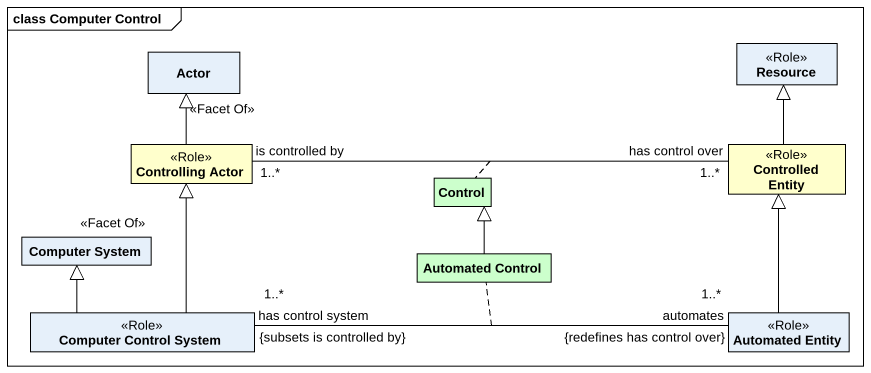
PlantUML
@startuml
mainframe class Computer Control
hide circle
hide empty members
class "Actor" as Actor_
class Resource <<Role>>
class "Controlling Actor" as Controlling_Actor <<Role>> #FFFFCC
class "Controlled Entity" as Controlled_Entity <<Role>> #FFFFCC
class "Control" as Control_ #CCFFCC
class "Computer System" as Computer_System
class "Automated Control" as Automated_Control #CCFFCC
class "Computer Control System" as Computer_Control_System <<Role>>
class "Automated Entity" as Automated_Entity <<Role>>
Controlling_Actor -up-|> Actor_ : <<Facet Of>>
Controlling_Actor "is controlled by\n1..*" -right- "has control over\n1..*" Controlled_Entity
(Controlling_Actor, Controlled_Entity) .. Control_
Controlled_Entity -up-|> Resource
Automated_Control -up-|> Control_
Computer_Control_System -up-|> Controlling_Actor
Computer_Control_System -up-|> Computer_System : <<Facet Of>>
Computer_Control_System "has control system\n1..*\n{subsets is controlled by}" -right- "automates\n1..*\n{redefines has control over}" Automated_Entity
(Computer_Control_System, Automated_Entity) .. Automated_Control
Automated_Entity -up-|> Controlled_Entity
@enduml
